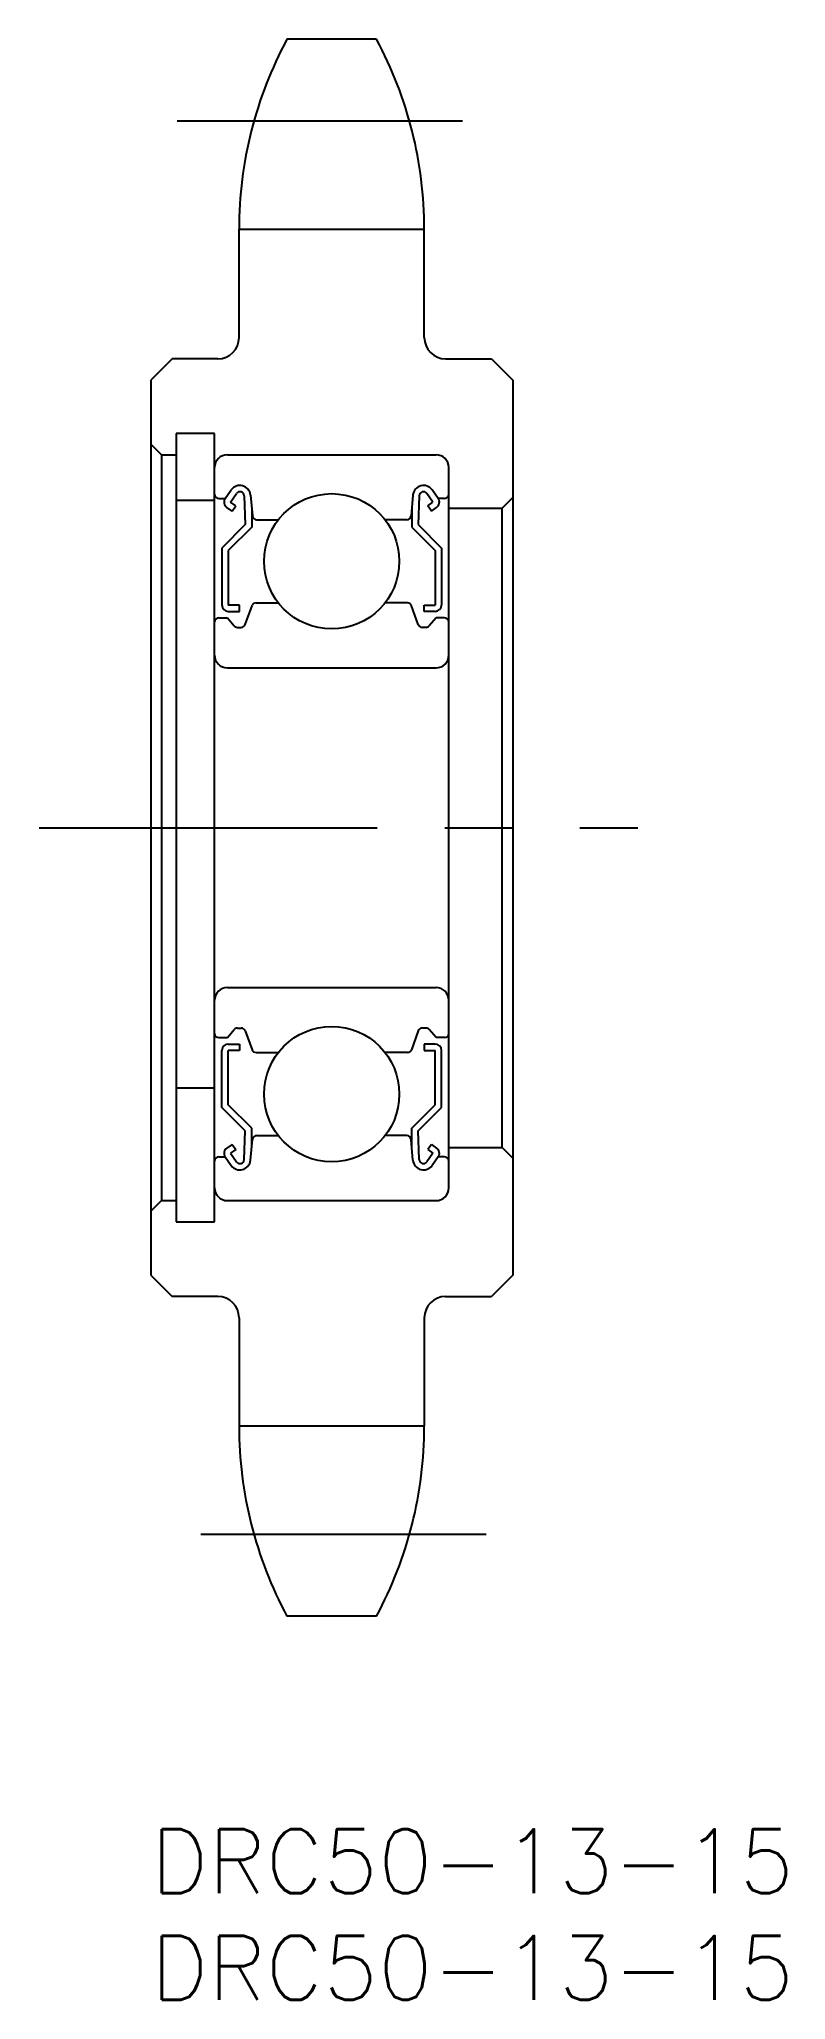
# Model space of a CAD drawing. Extents: x -5.2 to 29.8, y -8 to 84.
import ezdxf

# ---------------------------------------------------------------- set-up
doc = ezdxf.new("R2010")
doc.units = 0
doc.header["$LTSCALE"] = 0.5
doc.linetypes.add('CENTER', pattern=[50.8, 31.75, -6.35, 6.35, -6.35])
doc.layers.get('0').update_dxf_attribs({"linetype": 'CONTINUOUS'})
doc.layers.add('CENTER', color=1, linetype='CENTER')
doc.styles.get("Standard").update_dxf_attribs({"font": 'txt.shx', "height": 3, "bigfont": 'bigfont.shx'})

# ---------------------------------------------------------------- blocks, each defined once
blk = doc.blocks.new('*U3')
at = {"color": 7, "linetype": 'CONTINUOUS'}
blk.add_text('DRC50-13-15', height=3, dxfattribs=at).set_placement((0, -3))
blk = doc.blocks.new('*U4')
at = {"color": 7, "linetype": 'CONTINUOUS'}
blk.add_text('DRC50-13-15', height=3, dxfattribs=at).set_placement((0, -8))

msp = doc.modelspace()

# ---------------------------------------------------------------- linework, layer by layer
at = {"color": 7, "linetype": 'CONTINUOUS'}
for p, q in [((10.602, 84), (6.398, 84)), ((4.15, 75.09), (12.85, 75.09)), ((4.15, 70), (4.15, 75.09)), ((12.85, 70), (12.85, 75.09)), ((1, 69), (0, 68)), ((3.15, 69), (1, 69)), ((13.85, 69), (16, 69)), ((16, 69), (17, 68)), ((0, 68), (0, 26)), ((17, 68), (17, 26)), ((1.2, 65.5), (1.2, 28.5)), ((3, 65.5), (1.2, 65.5)), ((3, 28.5), (3, 65.5)), ((0, 65), (0.5, 64.5)), ((0.5, 64.5), (0.5, 29.5)), ((0.5, 64.5), (1.2, 64.5)), ((3.6, 64.5), (13.4, 64.5)), ((14, 30.1), (14, 63.9)), ((3.5, 62.45), (3.779, 62.847)), ((3.746, 62.278), (4.028, 62.68)), ((4.392, 62.573), (4.442, 61.224)), ((4.686, 62.604), (4.772, 61.632)), ((12.314, 62.604), (12.228, 61.632)), ((12.608, 62.573), (12.558, 61.224)), ((13.254, 62.278), (12.972, 62.68)), ((13.5, 62.45), (13.221, 62.847)), ((1.2, 62.371), (3, 62.371)), ((3.2, 62.45), (3.5, 62.45)), ((3.819, 61.86), (3.574, 62.032)), ((3.991, 62.105), (3.746, 62.278)), ((3.819, 61.86), (3.991, 62.105)), ((4.742, 61.971), (4.742, 61.1)), ((12.258, 61.971), (12.258, 61.1)), ((13.009, 62.105), (13.254, 62.278)), ((13.181, 61.86), (13.009, 62.105)), ((13.181, 61.86), (13.426, 62.032)), ((13.8, 62.45), (13.5, 62.45)), ((14, 62), (16.5, 62)), ((16.5, 62), (17, 62.5)), ((16.5, 32), (16.5, 62)), ((4.442, 61.224), (3.342, 60.124)), ((4.742, 61.1), (3.642, 60)), ((4.971, 61.45), (5.994, 61.45)), ((12.029, 61.45), (11.006, 61.45)), ((12.258, 61.1), (13.358, 60)), ((12.558, 61.224), (13.658, 60.124)), ((3.342, 60.124), (3.342, 57.45)), ((3.642, 60), (3.642, 57.45)), ((13.358, 60), (13.358, 57.45)), ((13.658, 60.124), (13.658, 57.45)), ((4.162, 57.45), (3.642, 57.45)), ((3.642, 57.15), (4.162, 57.15)), ((4.162, 57.15), (4.162, 57.45)), ((4.434, 56.531), (4.757, 57.418)), ((4.945, 57.55), (5.994, 57.55)), ((12.055, 57.55), (11.006, 57.55)), ((12.566, 56.531), (12.243, 57.418)), ((12.838, 57.45), (13.358, 57.45)), ((12.838, 57.15), (12.838, 57.45)), ((13.358, 57.15), (12.838, 57.15)), ((3.2, 56.85), (3.6, 56.85)), ((3.6, 56.85), (3.918, 56.471)), ((4.071, 56.4), (4.246, 56.4)), ((12.929, 56.4), (12.754, 56.4)), ((13.4, 56.85), (13.082, 56.471)), ((13.8, 56.85), (13.4, 56.85)), ((14, 55.75), (14, 55.75)), ((3.6, 54.5), (13.4, 54.5)), ((14, 47), (14, 47)), ((3, 38.75), (3, 38.75)), ((3.6, 39.5), (13.4, 39.5)), ((3.2, 37.15), (3.6, 37.15)), ((3.6, 37.15), (3.918, 37.529)), ((3.642, 36.85), (4.162, 36.85)), ((4.071, 37.6), (4.246, 37.6)), ((4.162, 36.85), (4.162, 36.55)), ((4.434, 37.469), (4.757, 36.582)), ((12.566, 37.469), (12.243, 36.582)), ((12.929, 37.6), (12.754, 37.6)), ((12.838, 36.85), (12.838, 36.55)), ((13.358, 36.85), (12.838, 36.85)), ((13.4, 37.15), (13.082, 37.529)), ((13.8, 37.15), (13.4, 37.15)), ((3.342, 33.876), (3.342, 36.55)), ((3.642, 34), (3.642, 36.55)), ((4.162, 36.55), (3.642, 36.55)), ((4.945, 36.45), (5.994, 36.45)), ((12.055, 36.45), (11.006, 36.45)), ((12.838, 36.55), (13.358, 36.55)), ((13.358, 34), (13.358, 36.55)), ((13.658, 33.876), (13.658, 36.55)), ((1.2, 34.79), (3, 34.79)), ((4.442, 32.776), (3.342, 33.876)), ((4.742, 32.9), (3.642, 34)), ((12.258, 32.9), (13.358, 34)), ((12.558, 32.776), (13.658, 33.876)), ((4.392, 31.427), (4.442, 32.776)), ((4.686, 31.396), (4.772, 32.368)), ((4.742, 32.029), (4.742, 32.9)), ((4.971, 32.55), (5.994, 32.55)), ((12.029, 32.55), (11.006, 32.55)), ((12.314, 31.396), (12.228, 32.368)), ((12.258, 32.029), (12.258, 32.9)), ((12.608, 31.427), (12.558, 32.776)), ((3.2, 31.55), (3.5, 31.55)), ((3.5, 31.55), (3.779, 31.153)), ((3.819, 32.14), (3.574, 31.968)), ((3.991, 31.895), (3.746, 31.722)), ((3.746, 31.722), (4.028, 31.32)), ((3.819, 32.14), (3.991, 31.895)), ((13.254, 31.722), (12.972, 31.32)), ((13.181, 32.14), (13.009, 31.895)), ((13.009, 31.895), (13.254, 31.722)), ((13.181, 32.14), (13.426, 31.968)), ((13.5, 31.55), (13.221, 31.153)), ((13.8, 31.55), (13.5, 31.55)), ((14, 32), (16.5, 32)), ((16.5, 32), (17, 31.5)), ((0, 29), (0.5, 29.5)), ((0.5, 29.5), (1.2, 29.5)), ((3.6, 29.5), (13.4, 29.5)), ((1.2, 28.5), (3, 28.5)), ((0, 26), (1, 25)), ((17, 26), (16, 25)), ((3.15, 25), (1, 25)), ((13.85, 25), (16, 25)), ((4.15, 24), (4.15, 18.91)), ((12.85, 24), (12.85, 18.91)), ((12.85, 18.91), (4.15, 18.91)), ((10.602, 10), (6.398, 10))]:
    msp.add_line(p, q, dxfattribs=at)
msp.add_line((3, 47), (3, 47))
for centre in [(8.5, 59.5), (8.5, 34.5)]:
    msp.add_circle(centre, 3.175, dxfattribs=at)
for centre, radius, start, end in [((22.93, 75.09), 18.78, 151.67705, 180), ((-5.93, 75.09), 18.78, 0, 28.32295), ((3.15, 70), 1, 270, 0), ((13.85, 70), 1, 180, 270), ((3.6, 63.9), 0.6, 90, 180), ((13.4, 63.9), 0.6, 0, 90), ((3.2, 62.65), 0.2, 180, 270), ((4.188, 62.56), 0.5, 5.06502, 144.93555), ((4.192, 62.565), 0.2, 2.13118, 144.93675), ((12.812, 62.56), 0.5, 35.06445, 174.93498), ((12.808, 62.565), 0.2, 35.06325, 177.86882), ((13.8, 62.65), 0.2, 270, 0), ((3.745, 62.277), 0.3, 144.93555, 235.03769), ((13.255, 62.277), 0.3, 304.96231, 35.06445), ((4.971, 61.65), 0.2, 185.06502, 270), ((12.029, 61.65), 0.2, 270, 354.93498), ((3.642, 57.45), 0.3, 180, 270), ((4.945, 57.35), 0.2, 90, 159.97033), ((12.055, 57.35), 0.2, 20.02967, 90), ((13.358, 57.45), 0.3, 270, 0), ((3.2, 56.65), 0.2, 90, 180), ((4.071, 56.6), 0.2, 219.99699, 270), ((4.246, 56.6), 0.2, 270, 339.97033), ((12.754, 56.6), 0.2, 200.02967, 270), ((12.929, 56.6), 0.2, 270, 320.00301), ((13.8, 56.65), 0.2, 0, 90), ((3.6, 55.1), 0.6, 180, 270), ((13.4, 55.1), 0.6, 270, 0), ((3.6, 38.9), 0.6, 90, 180), ((13.4, 38.9), 0.6, 0, 90), ((3.2, 37.35), 0.2, 180, 270), ((3.642, 36.55), 0.3, 90, 180), ((4.071, 37.4), 0.2, 90, 140.00301), ((4.246, 37.4), 0.2, 20.02967, 90), ((12.754, 37.4), 0.2, 90, 159.97033), ((12.929, 37.4), 0.2, 39.99699, 90), ((13.358, 36.55), 0.3, 0, 90), ((13.8, 37.35), 0.2, 270, 0), ((4.945, 36.65), 0.2, 200.02967, 270), ((12.055, 36.65), 0.2, 270, 339.97033), ((4.971, 32.35), 0.2, 90, 174.93498), ((12.029, 32.35), 0.2, 5.06502, 90), ((3.2, 31.35), 0.2, 90, 180), ((3.745, 31.723), 0.3, 124.96231, 215.06445), ((4.188, 31.44), 0.5, 215.06445, 354.93498), ((4.192, 31.435), 0.2, 215.06325, 357.86882), ((12.812, 31.44), 0.5, 185.06502, 324.93555), ((12.808, 31.435), 0.2, 182.13118, 324.93675), ((13.255, 31.723), 0.3, 324.93555, 55.03769), ((13.8, 31.35), 0.2, 0, 90), ((3.6, 30.1), 0.6, 180, 270), ((13.4, 30.1), 0.6, 270, 0), ((3.15, 24), 1, 0, 90), ((13.85, 24), 1, 90, 180), ((22.93, 18.91), 18.78, 180, 208.32295), ((-5.93, 18.91), 18.78, 331.67705, 0)]:
    msp.add_arc(centre, radius, start, end, dxfattribs=at)
at = {"layer": 'CENTER', "color": 1, "linetype": 'CENTER'}
for p, q in [((1.245, 80.17), (14.645, 80.17)), ((-5.24, 47), (22.872, 47)), ((15.755, 13.83), (2.355, 13.83))]:
    msp.add_line(p, q, dxfattribs=at)

# ---------------------------------------------------------------- block references
at = {"color": 7, "linetype": 'CONTINUOUS'}
for name in ['*U3', '*U4']:
    msp.add_blockref(name, (0, 0), dxfattribs=at)

doc.saveas('drawing.dxf')
